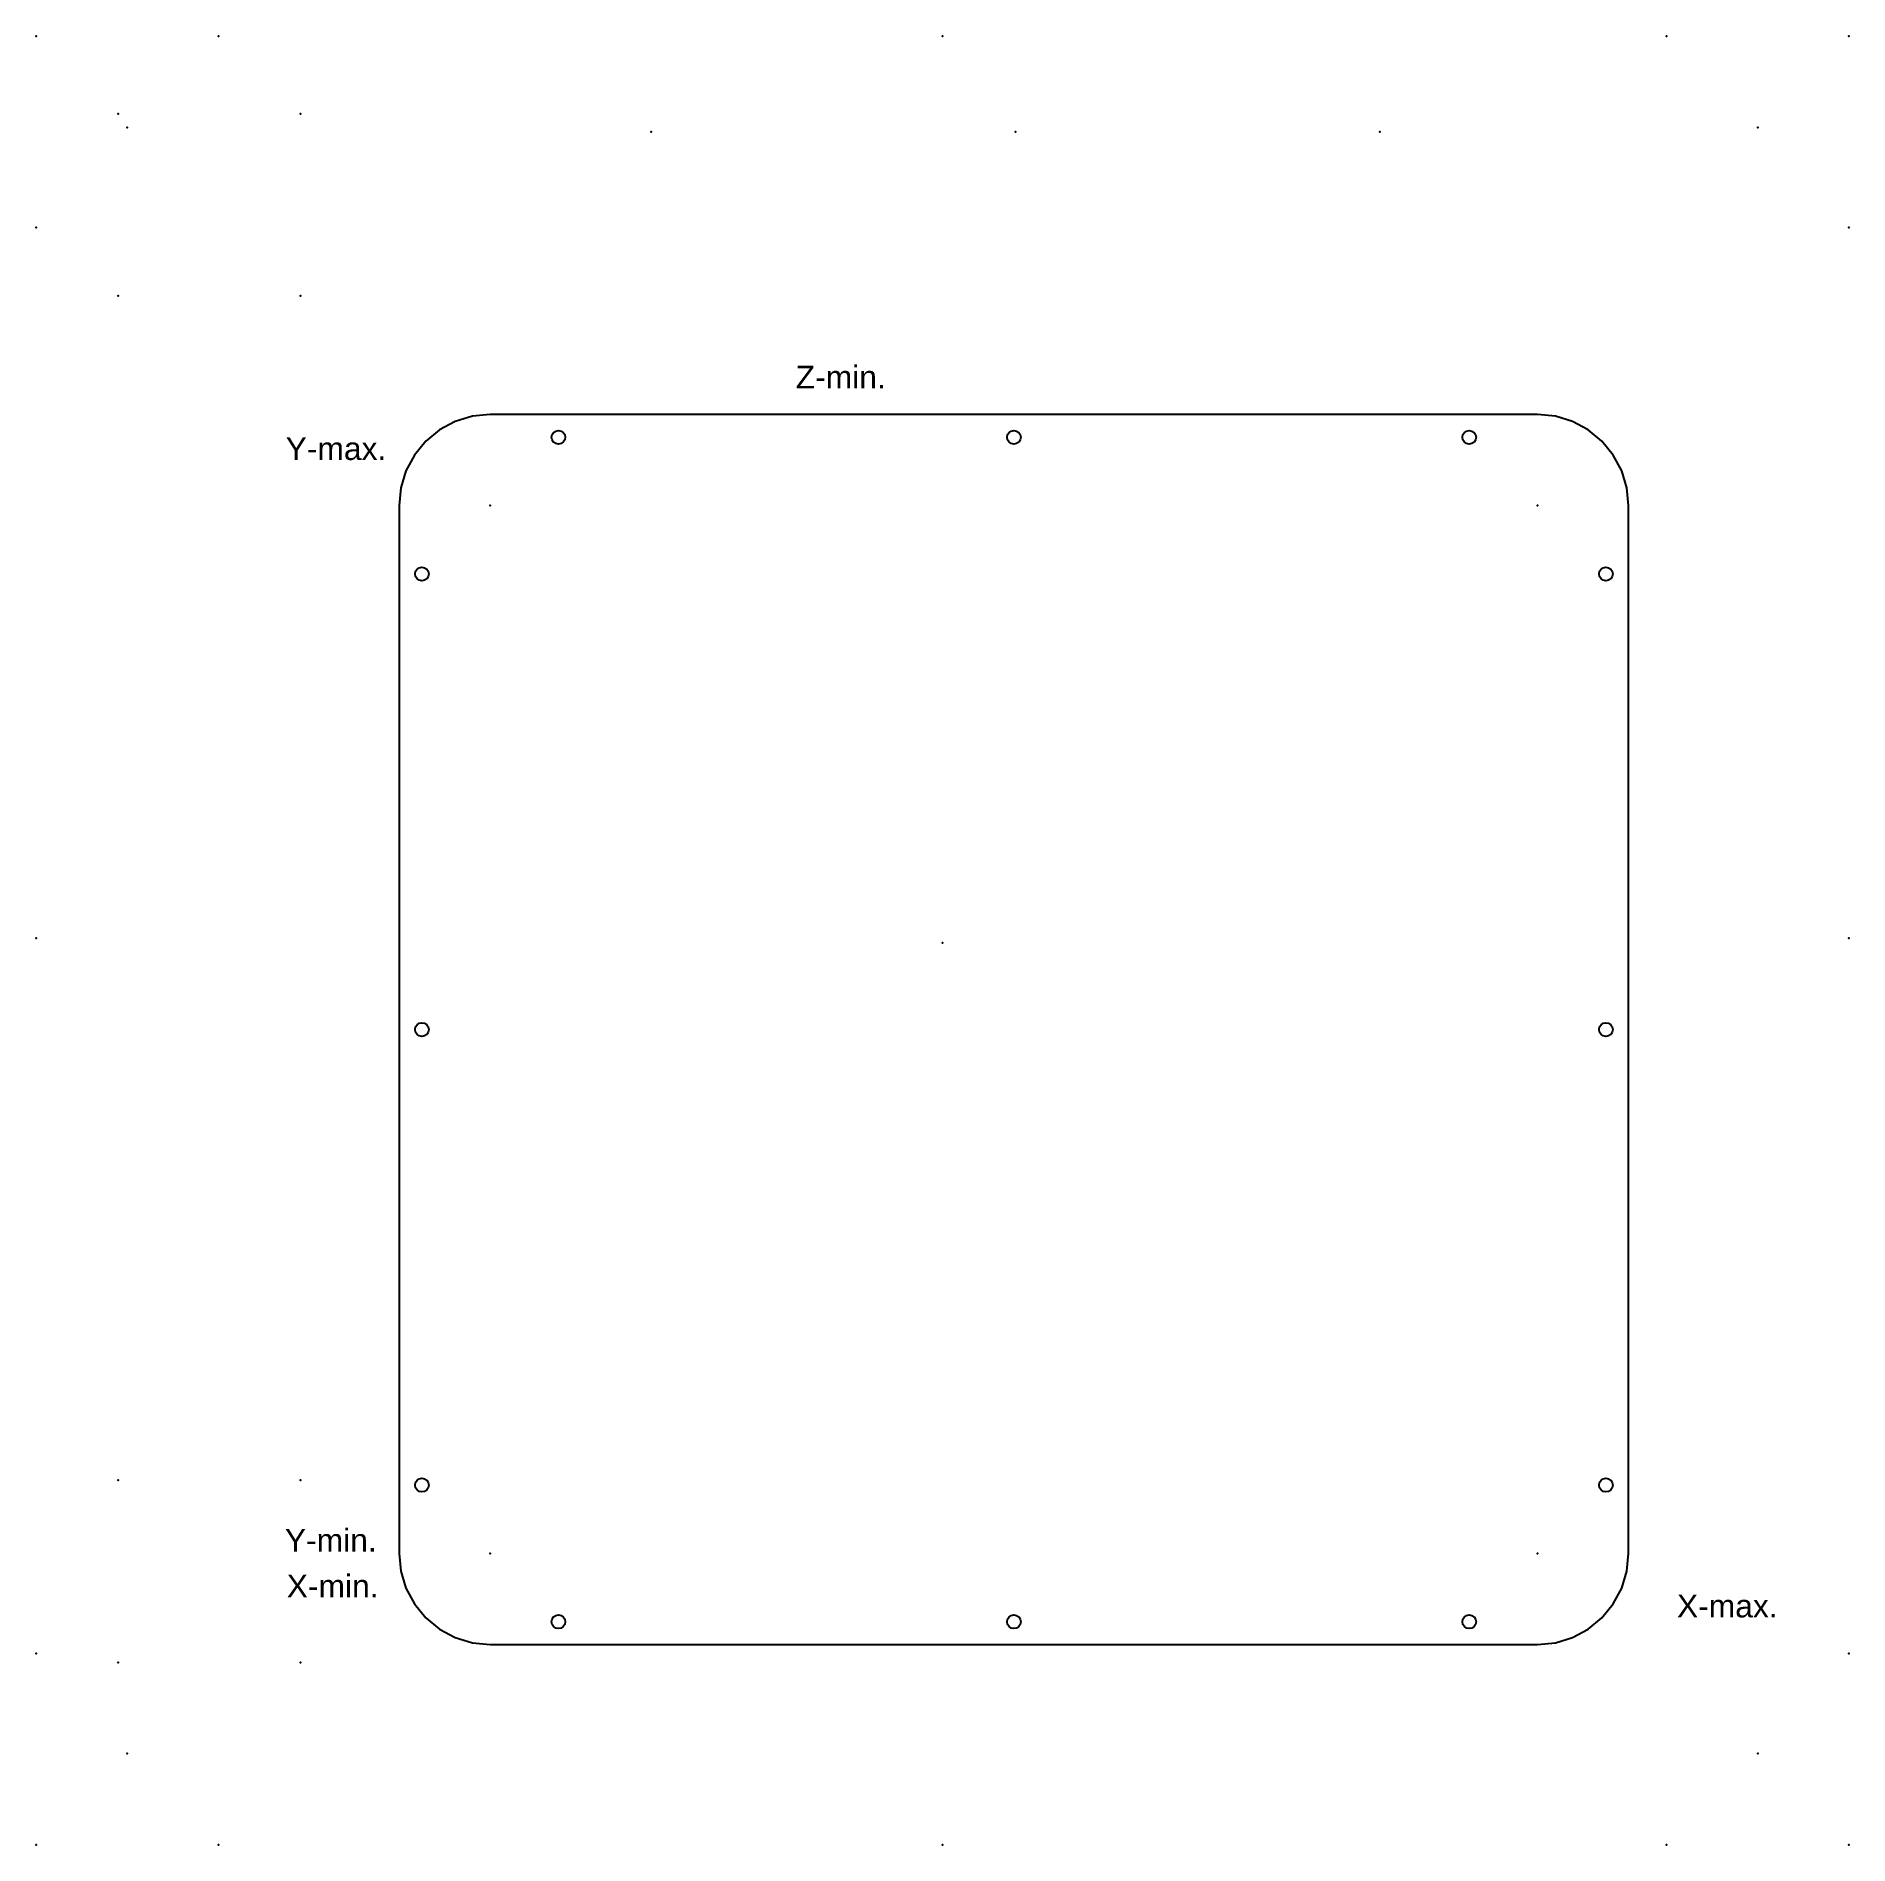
# Model space of a CAD drawing. Header units: millimetres. Extents: x -199 to 199, y -198 to 199.
import ezdxf

# ---------------------------------------------------------------- set-up
doc = ezdxf.new("R2010")
doc.units = ezdxf.units.MM
doc.layers.get('0').update_dxf_attribs({"color": 2})
for name, color, linetype in [('GRAVIRANJE', 3, 'CONTINUOUS'), ('HOLES', 160, 'CONTINUOUS'), ('IZREZ', 7, 'CONTINUOUS')]:
    doc.layers.add(name, color=color, linetype=linetype)
doc.styles.get("Standard").update_dxf_attribs({"font": 'arial.ttf'})

msp = doc.modelspace()

# ---------------------------------------------------------------- linework, layer by layer
for p in [(-199, 199), (-159, 199), (0, 199), (159, 199), (199, 199), (-181, 182), (-141, 182), (-179, 179), (-64, 178), (16, 178), (96, 178), (179, 179), (-199, 157), (199, 157), (-181, 142), (-141, 142), (-99.33, 95.96), (130.67, 95.96), (-199, 1), (0, 0), (199, 1), (-181, -118), (-141, -118), (-99.33, -134.04), (130.67, -134.04), (-199, -156), (-181, -158), (-141, -158), (199, -156), (-179, -178), (179, -178), (-199, -198), (-159, -198), (0, -198), (159, -198), (199, -198)]:
    msp.add_point(p)
at = {"layer": 'HOLES'}
for centre in [(-84.33, 110.96), (15.67, 110.96), (115.67, 110.96), (-114.33, 80.96), (145.67, 80.96), (-114.33, -19.04), (145.67, -19.04), (-114.33, -119.04), (145.67, -119.04), (-84.33, -149.04), (15.67, -149.04), (115.67, -149.04)]:
    msp.add_circle(centre, 1.5, dxfattribs=at)
at = {"layer": 'IZREZ'}
msp.add_lwpolyline([(-119.33, 95.96), (-119.33, -134.04), (-118.95, -137.94), (-117.81, -141.69), (-115.96, -145.15), (-113.47, -148.18), (-110.44, -150.67), (-106.99, -152.51), (-103.23, -153.65), (-99.33, -154.04), (130.67, -154.04), (134.57, -153.65), (138.32, -152.51), (141.78, -150.67), (144.81, -148.18), (147.3, -145.15), (149.14, -141.69), (150.28, -137.94), (150.67, -134.04), (150.67, 95.96), (150.28, 99.86), (149.14, 103.62), (147.3, 107.07), (144.81, 110.1), (141.78, 112.59), (138.32, 114.44), (134.57, 115.58), (130.67, 115.96), (-99.33, 115.96), (-103.23, 115.58), (-106.99, 114.44), (-110.44, 112.59), (-113.47, 110.1), (-115.96, 107.07), (-117.81, 103.62), (-118.95, 99.86)], close=True, dxfattribs=at)

# ---------------------------------------------------------------- texts
at = {"layer": 'GRAVIRANJE'}
for s, p in [('Z-min.', (-32.24, 121.68)), ('Y-max.', (-144.24, 105.98)), ('Y-min.', (-144.41, -133.66)), ('X-min.', (-144, -143.72)), ('X-max.', (161.27, -148.09))]:
    msp.add_text(s, height=5, rotation=360, dxfattribs=at).set_placement(p)

doc.saveas('drawing.dxf')
